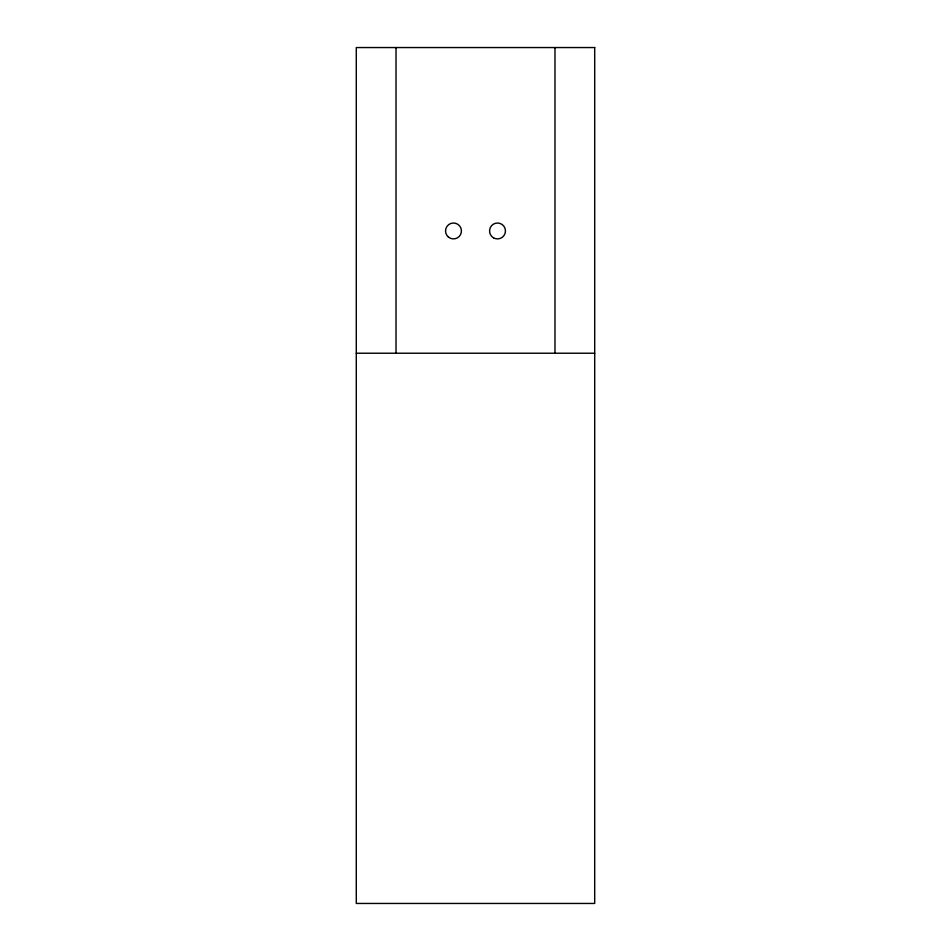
<?xml version="1.0" encoding="UTF-8"?>
<svg xmlns="http://www.w3.org/2000/svg" width="951" height="951" viewBox="0 0 951 951"><rect width="100%" height="100%" fill="white"/><g stroke="black" fill="none" stroke-linecap="round" stroke-linejoin="round"><path stroke-width="1.43" d="M356.292 353.225L594.708 353.225M554.98 47.55L554.98 353.225M396.02 47.55L396.02 353.225M594.708 47.55L356.292 47.55L356.28 903.45L594.696 903.45L594.708 47.55M448.408 237.061A7.953 7.953 0 0 0 461.318 232.306A7.953 7.953 0 0 0 450.738 223.497A7.953 7.953 0 0 0 448.408 237.061M493.533 237.845A7.953 7.953 0 0 0 505.456 230.962A7.953 7.953 0 0 0 493.533 224.079A7.953 7.953 0 0 0 493.533 237.845"/></g></svg>
